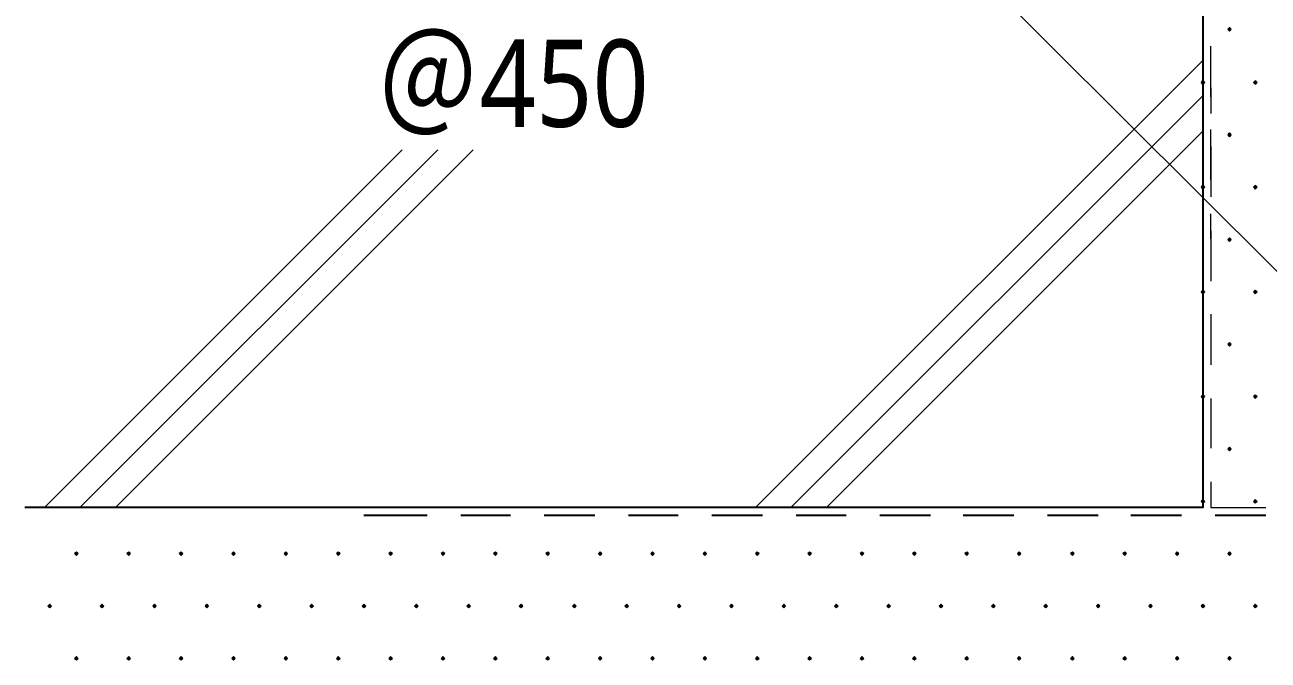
# Model space of a CAD drawing. Header units: millimetres. Extents: x 0 to 420, y 0 to 297.
# Drawn here: x 232.71 to 262.35, y 197.44 to 212.6 of the extents above; entities that cross this region are included whole.
import ezdxf
from ezdxf.enums import TextEntityAlignment as Align

# ---------------------------------------------------------------- set-up
doc = ezdxf.new("R2010")
doc.units = ezdxf.units.MM
doc.styles.add('kst32b', font='NotoSansJP-Variable.ttf')

msp = doc.modelspace()

# ---------------------------------------------------------------- hatches: boundary and pattern name
for points in [[(261.429, 212.534), (261.408, 212.513), (261.387, 212.492), (261.408, 212.471), (261.429, 212.45), (261.451, 212.471), (261.472, 212.492), (261.451, 212.513), (261.429, 212.534)], [(260.795, 211.264), (260.773, 211.243), (260.752, 211.222), (260.773, 211.201), (260.795, 211.18), (260.816, 211.201), (260.837, 211.222), (260.816, 211.243), (260.795, 211.264)], [(262.043, 211.264), (262.022, 211.243), (262.001, 211.222), (262.022, 211.201), (262.043, 211.18), (262.064, 211.201), (262.086, 211.222), (262.064, 211.243), (262.043, 211.264)], [(261.429, 210.016), (261.408, 209.995), (261.387, 209.973), (261.408, 209.952), (261.429, 209.931), (261.451, 209.952), (261.472, 209.973), (261.451, 209.995), (261.429, 210.016)], [(260.795, 208.767), (260.773, 208.746), (260.752, 208.724), (260.773, 208.703), (260.795, 208.682), (260.816, 208.703), (260.837, 208.724), (260.816, 208.746), (260.795, 208.767)], [(262.043, 208.767), (262.022, 208.746), (262.001, 208.724), (262.022, 208.703), (262.043, 208.682), (262.064, 208.703), (262.086, 208.724), (262.064, 208.746), (262.043, 208.767)], [(261.429, 207.518), (261.408, 207.497), (261.387, 207.476), (261.408, 207.454), (261.429, 207.433), (261.451, 207.454), (261.472, 207.476), (261.451, 207.497), (261.429, 207.518)], [(260.795, 206.269), (260.773, 206.248), (260.752, 206.227), (260.773, 206.206), (260.795, 206.184), (260.816, 206.206), (260.837, 206.227), (260.816, 206.248), (260.795, 206.269)], [(262.043, 206.269), (262.022, 206.248), (262.001, 206.227), (262.022, 206.206), (262.043, 206.184), (262.064, 206.206), (262.086, 206.227), (262.064, 206.248), (262.043, 206.269)], [(261.429, 205.02), (261.408, 204.999), (261.387, 204.978), (261.408, 204.957), (261.429, 204.936), (261.451, 204.957), (261.472, 204.978), (261.451, 204.999), (261.429, 205.02)], [(260.795, 203.771), (260.773, 203.75), (260.752, 203.729), (260.773, 203.708), (260.795, 203.687), (260.816, 203.708), (260.837, 203.729), (260.816, 203.75), (260.795, 203.771)], [(262.043, 203.771), (262.022, 203.75), (262.001, 203.729), (262.022, 203.708), (262.043, 203.687), (262.064, 203.708), (262.086, 203.729), (262.064, 203.75), (262.043, 203.771)], [(261.429, 202.523), (261.408, 202.501), (261.387, 202.48), (261.408, 202.459), (261.429, 202.438), (261.451, 202.459), (261.472, 202.48), (261.451, 202.501), (261.429, 202.523)], [(260.795, 201.274), (260.773, 201.253), (260.752, 201.231), (260.773, 201.21), (260.795, 201.189), (260.816, 201.21), (260.837, 201.231), (260.816, 201.253), (260.795, 201.274)], [(262.043, 201.274), (262.022, 201.253), (262.001, 201.231), (262.022, 201.21), (262.043, 201.189), (262.064, 201.21), (262.086, 201.231), (262.064, 201.253), (262.043, 201.274)], [(233.934, 200.025), (233.913, 200.004), (233.892, 199.983), (233.913, 199.962), (233.934, 199.94), (233.955, 199.962), (233.976, 199.983), (233.955, 200.004), (233.934, 200.025)], [(235.183, 200.025), (235.162, 200.004), (235.141, 199.983), (235.162, 199.962), (235.183, 199.94), (235.204, 199.962), (235.225, 199.983), (235.204, 200.004), (235.183, 200.025)], [(236.432, 200.025), (236.411, 200.004), (236.389, 199.983), (236.411, 199.962), (236.432, 199.94), (236.453, 199.962), (236.474, 199.983), (236.453, 200.004), (236.432, 200.025)], [(237.68, 200.025), (237.659, 200.004), (237.638, 199.983), (237.659, 199.962), (237.68, 199.94), (237.702, 199.962), (237.723, 199.983), (237.702, 200.004), (237.68, 200.025)], [(238.929, 200.025), (238.908, 200.004), (238.887, 199.983), (238.908, 199.962), (238.929, 199.94), (238.951, 199.962), (238.972, 199.983), (238.951, 200.004), (238.929, 200.025)], [(240.178, 200.025), (240.157, 200.004), (240.136, 199.983), (240.157, 199.962), (240.178, 199.94), (240.199, 199.962), (240.221, 199.983), (240.199, 200.004), (240.178, 200.025)], [(241.427, 200.025), (241.406, 200.004), (241.385, 199.983), (241.406, 199.962), (241.427, 199.94), (241.448, 199.962), (241.469, 199.983), (241.448, 200.004), (241.427, 200.025)], [(242.676, 200.025), (242.655, 200.004), (242.634, 199.983), (242.655, 199.962), (242.676, 199.94), (242.697, 199.962), (242.718, 199.983), (242.697, 200.004), (242.676, 200.025)], [(243.925, 200.025), (243.904, 200.004), (243.882, 199.983), (243.904, 199.962), (243.925, 199.94), (243.946, 199.962), (243.967, 199.983), (243.946, 200.004), (243.925, 200.025)], [(245.173, 200.025), (245.152, 200.004), (245.131, 199.983), (245.152, 199.962), (245.173, 199.94), (245.195, 199.962), (245.216, 199.983), (245.195, 200.004), (245.173, 200.025)], [(246.422, 200.025), (246.401, 200.004), (246.38, 199.983), (246.401, 199.962), (246.422, 199.94), (246.444, 199.962), (246.465, 199.983), (246.444, 200.004), (246.422, 200.025)], [(247.671, 200.025), (247.65, 200.004), (247.629, 199.983), (247.65, 199.962), (247.671, 199.94), (247.692, 199.962), (247.714, 199.983), (247.692, 200.004), (247.671, 200.025)], [(248.92, 200.025), (248.899, 200.004), (248.878, 199.983), (248.899, 199.962), (248.92, 199.94), (248.941, 199.962), (248.962, 199.983), (248.941, 200.004), (248.92, 200.025)], [(250.169, 200.025), (250.148, 200.004), (250.127, 199.983), (250.148, 199.962), (250.169, 199.94), (250.19, 199.962), (250.211, 199.983), (250.19, 200.004), (250.169, 200.025)], [(251.418, 200.025), (251.396, 200.004), (251.375, 199.983), (251.396, 199.962), (251.418, 199.94), (251.439, 199.962), (251.46, 199.983), (251.439, 200.004), (251.418, 200.025)], [(252.666, 200.025), (252.645, 200.004), (252.624, 199.983), (252.645, 199.962), (252.666, 199.94), (252.688, 199.962), (252.709, 199.983), (252.688, 200.004), (252.666, 200.025)], [(253.915, 200.025), (253.894, 200.004), (253.873, 199.983), (253.894, 199.962), (253.915, 199.94), (253.937, 199.962), (253.958, 199.983), (253.937, 200.004), (253.915, 200.025)], [(255.164, 200.025), (255.143, 200.004), (255.122, 199.983), (255.143, 199.962), (255.164, 199.94), (255.185, 199.962), (255.207, 199.983), (255.185, 200.004), (255.164, 200.025)], [(256.413, 200.025), (256.392, 200.004), (256.371, 199.983), (256.392, 199.962), (256.413, 199.94), (256.434, 199.962), (256.455, 199.983), (256.434, 200.004), (256.413, 200.025)], [(257.683, 200.025), (257.662, 200.004), (257.641, 199.983), (257.662, 199.962), (257.683, 199.94), (257.704, 199.962), (257.725, 199.983), (257.704, 200.004), (257.683, 200.025)], [(258.932, 200.025), (258.911, 200.004), (258.889, 199.983), (258.911, 199.962), (258.932, 199.94), (258.953, 199.962), (258.974, 199.983), (258.953, 200.004), (258.932, 200.025)], [(260.181, 200.025), (260.16, 200.004), (260.138, 199.983), (260.16, 199.962), (260.181, 199.94), (260.202, 199.962), (260.223, 199.983), (260.202, 200.004), (260.181, 200.025)], [(261.429, 200.025), (261.408, 200.004), (261.387, 199.983), (261.408, 199.962), (261.429, 199.94), (261.451, 199.962), (261.472, 199.983), (261.451, 200.004), (261.429, 200.025)], [(233.299, 198.776), (233.278, 198.755), (233.257, 198.734), (233.278, 198.713), (233.299, 198.691), (233.32, 198.713), (233.341, 198.734), (233.32, 198.755), (233.299, 198.776)], [(234.548, 198.776), (234.527, 198.755), (234.505, 198.734), (234.527, 198.713), (234.548, 198.691), (234.569, 198.713), (234.59, 198.734), (234.569, 198.755), (234.548, 198.776)], [(235.797, 198.776), (235.776, 198.755), (235.754, 198.734), (235.776, 198.713), (235.797, 198.691), (235.818, 198.713), (235.839, 198.734), (235.818, 198.755), (235.797, 198.776)], [(237.046, 198.776), (237.024, 198.755), (237.003, 198.734), (237.024, 198.713), (237.046, 198.691), (237.067, 198.713), (237.088, 198.734), (237.067, 198.755), (237.046, 198.776)], [(238.294, 198.776), (238.273, 198.755), (238.252, 198.734), (238.273, 198.713), (238.294, 198.691), (238.316, 198.713), (238.337, 198.734), (238.316, 198.755), (238.294, 198.776)], [(239.543, 198.776), (239.522, 198.755), (239.501, 198.734), (239.522, 198.713), (239.543, 198.691), (239.564, 198.713), (239.586, 198.734), (239.564, 198.755), (239.543, 198.776)], [(240.792, 198.776), (240.771, 198.755), (240.75, 198.734), (240.771, 198.713), (240.792, 198.691), (240.813, 198.713), (240.834, 198.734), (240.813, 198.755), (240.792, 198.776)], [(242.041, 198.776), (242.02, 198.755), (241.998, 198.734), (242.02, 198.713), (242.041, 198.691), (242.062, 198.713), (242.083, 198.734), (242.062, 198.755), (242.041, 198.776)], [(243.29, 198.776), (243.269, 198.755), (243.247, 198.734), (243.269, 198.713), (243.29, 198.691), (243.311, 198.713), (243.332, 198.734), (243.311, 198.755), (243.29, 198.776)], [(244.539, 198.776), (244.517, 198.755), (244.496, 198.734), (244.517, 198.713), (244.539, 198.691), (244.56, 198.713), (244.581, 198.734), (244.56, 198.755), (244.539, 198.776)], [(245.809, 198.776), (245.787, 198.755), (245.766, 198.734), (245.787, 198.713), (245.809, 198.691), (245.83, 198.713), (245.851, 198.734), (245.83, 198.755), (245.809, 198.776)], [(247.057, 198.776), (247.036, 198.755), (247.015, 198.734), (247.036, 198.713), (247.057, 198.691), (247.079, 198.713), (247.1, 198.734), (247.079, 198.755), (247.057, 198.776)], [(248.306, 198.776), (248.285, 198.755), (248.264, 198.734), (248.285, 198.713), (248.306, 198.691), (248.327, 198.713), (248.348, 198.734), (248.327, 198.755), (248.306, 198.776)], [(249.555, 198.776), (249.534, 198.755), (249.513, 198.734), (249.534, 198.713), (249.555, 198.691), (249.576, 198.713), (249.597, 198.734), (249.576, 198.755), (249.555, 198.776)], [(250.804, 198.776), (250.783, 198.755), (250.762, 198.734), (250.783, 198.713), (250.804, 198.691), (250.825, 198.713), (250.846, 198.734), (250.825, 198.755), (250.804, 198.776)], [(252.053, 198.776), (252.032, 198.755), (252.01, 198.734), (252.032, 198.713), (252.053, 198.691), (252.074, 198.713), (252.095, 198.734), (252.074, 198.755), (252.053, 198.776)], [(253.302, 198.776), (253.28, 198.755), (253.259, 198.734), (253.28, 198.713), (253.302, 198.691), (253.323, 198.713), (253.344, 198.734), (253.323, 198.755), (253.302, 198.776)], [(254.55, 198.776), (254.529, 198.755), (254.508, 198.734), (254.529, 198.713), (254.55, 198.691), (254.571, 198.713), (254.593, 198.734), (254.571, 198.755), (254.55, 198.776)], [(255.799, 198.776), (255.778, 198.755), (255.757, 198.734), (255.778, 198.713), (255.799, 198.691), (255.82, 198.713), (255.841, 198.734), (255.82, 198.755), (255.799, 198.776)], [(257.048, 198.776), (257.027, 198.755), (257.006, 198.734), (257.027, 198.713), (257.048, 198.691), (257.069, 198.713), (257.09, 198.734), (257.069, 198.755), (257.048, 198.776)], [(258.297, 198.776), (258.276, 198.755), (258.254, 198.734), (258.276, 198.713), (258.297, 198.691), (258.318, 198.713), (258.339, 198.734), (258.318, 198.755), (258.297, 198.776)], [(259.546, 198.776), (259.525, 198.755), (259.503, 198.734), (259.525, 198.713), (259.546, 198.691), (259.567, 198.713), (259.588, 198.734), (259.567, 198.755), (259.546, 198.776)], [(260.795, 198.776), (260.773, 198.755), (260.752, 198.734), (260.773, 198.713), (260.795, 198.691), (260.816, 198.713), (260.837, 198.734), (260.816, 198.755), (260.795, 198.776)], [(262.043, 198.776), (262.022, 198.755), (262.001, 198.734), (262.022, 198.713), (262.043, 198.691), (262.064, 198.713), (262.086, 198.734), (262.064, 198.755), (262.043, 198.776)], [(233.934, 197.527), (233.913, 197.506), (233.892, 197.485), (233.913, 197.464), (233.934, 197.443), (233.955, 197.464), (233.976, 197.485), (233.955, 197.506), (233.934, 197.527)], [(235.183, 197.527), (235.162, 197.506), (235.141, 197.485), (235.162, 197.464), (235.183, 197.443), (235.204, 197.464), (235.225, 197.485), (235.204, 197.506), (235.183, 197.527)], [(236.432, 197.527), (236.411, 197.506), (236.389, 197.485), (236.411, 197.464), (236.432, 197.443), (236.453, 197.464), (236.474, 197.485), (236.453, 197.506), (236.432, 197.527)], [(237.68, 197.527), (237.659, 197.506), (237.638, 197.485), (237.659, 197.464), (237.68, 197.443), (237.702, 197.464), (237.723, 197.485), (237.702, 197.506), (237.68, 197.527)], [(238.929, 197.527), (238.908, 197.506), (238.887, 197.485), (238.908, 197.464), (238.929, 197.443), (238.951, 197.464), (238.972, 197.485), (238.951, 197.506), (238.929, 197.527)], [(240.178, 197.527), (240.157, 197.506), (240.136, 197.485), (240.157, 197.464), (240.178, 197.443), (240.199, 197.464), (240.221, 197.485), (240.199, 197.506), (240.178, 197.527)], [(241.427, 197.527), (241.406, 197.506), (241.385, 197.485), (241.406, 197.464), (241.427, 197.443), (241.448, 197.464), (241.469, 197.485), (241.448, 197.506), (241.427, 197.527)], [(242.676, 197.527), (242.655, 197.506), (242.634, 197.485), (242.655, 197.464), (242.676, 197.443), (242.697, 197.464), (242.718, 197.485), (242.697, 197.506), (242.676, 197.527)], [(243.925, 197.527), (243.904, 197.506), (243.882, 197.485), (243.904, 197.464), (243.925, 197.443), (243.946, 197.464), (243.967, 197.485), (243.946, 197.506), (243.925, 197.527)], [(245.173, 197.527), (245.152, 197.506), (245.131, 197.485), (245.152, 197.464), (245.173, 197.443), (245.195, 197.464), (245.216, 197.485), (245.195, 197.506), (245.173, 197.527)], [(246.422, 197.527), (246.401, 197.506), (246.38, 197.485), (246.401, 197.464), (246.422, 197.443), (246.444, 197.464), (246.465, 197.485), (246.444, 197.506), (246.422, 197.527)], [(247.671, 197.527), (247.65, 197.506), (247.629, 197.485), (247.65, 197.464), (247.671, 197.443), (247.692, 197.464), (247.714, 197.485), (247.692, 197.506), (247.671, 197.527)], [(248.92, 197.527), (248.899, 197.506), (248.878, 197.485), (248.899, 197.464), (248.92, 197.443), (248.941, 197.464), (248.962, 197.485), (248.941, 197.506), (248.92, 197.527)], [(250.169, 197.527), (250.148, 197.506), (250.127, 197.485), (250.148, 197.464), (250.169, 197.443), (250.19, 197.464), (250.211, 197.485), (250.19, 197.506), (250.169, 197.527)], [(251.418, 197.527), (251.396, 197.506), (251.375, 197.485), (251.396, 197.464), (251.418, 197.443), (251.439, 197.464), (251.46, 197.485), (251.439, 197.506), (251.418, 197.527)], [(252.666, 197.527), (252.645, 197.506), (252.624, 197.485), (252.645, 197.464), (252.666, 197.443), (252.688, 197.464), (252.709, 197.485), (252.688, 197.506), (252.666, 197.527)], [(253.915, 197.527), (253.894, 197.506), (253.873, 197.485), (253.894, 197.464), (253.915, 197.443), (253.937, 197.464), (253.958, 197.485), (253.937, 197.506), (253.915, 197.527)], [(255.164, 197.527), (255.143, 197.506), (255.122, 197.485), (255.143, 197.464), (255.164, 197.443), (255.185, 197.464), (255.207, 197.485), (255.185, 197.506), (255.164, 197.527)], [(256.413, 197.527), (256.392, 197.506), (256.371, 197.485), (256.392, 197.464), (256.413, 197.443), (256.434, 197.464), (256.455, 197.485), (256.434, 197.506), (256.413, 197.527)], [(257.683, 197.527), (257.662, 197.506), (257.641, 197.485), (257.662, 197.464), (257.683, 197.443), (257.704, 197.464), (257.725, 197.485), (257.704, 197.506), (257.683, 197.527)], [(258.932, 197.527), (258.911, 197.506), (258.889, 197.485), (258.911, 197.464), (258.932, 197.443), (258.953, 197.464), (258.974, 197.485), (258.953, 197.506), (258.932, 197.527)], [(260.181, 197.527), (260.16, 197.506), (260.138, 197.485), (260.16, 197.464), (260.181, 197.443), (260.202, 197.464), (260.223, 197.485), (260.202, 197.506), (260.181, 197.527)], [(261.429, 197.527), (261.408, 197.506), (261.387, 197.485), (261.408, 197.464), (261.429, 197.443), (261.451, 197.464), (261.472, 197.485), (261.451, 197.506), (261.429, 197.527)]]:
    msp.add_hatch(color=7).paths.add_polyline_path(points)

# ---------------------------------------------------------------- linework, layer by layer
at = {"lineweight": 25}
for points in [[(260.795, 221.488), (260.795, 201.083), (232.706, 201.083)], [(242.295, 200.893), (240.792, 200.893)], [(244.285, 200.893), (243.099, 200.893)], [(246.295, 200.893), (245.089, 200.893)], [(248.285, 200.893), (247.1, 200.893)], [(250.296, 200.893), (249.089, 200.893)], [(252.286, 200.893), (251.1, 200.893)], [(254.296, 200.893), (253.09, 200.893)], [(256.286, 200.893), (255.079, 200.893)], [(258.297, 200.893), (257.09, 200.893)], [(260.287, 200.893), (259.08, 200.893)], [(262.297, 200.893), (261.091, 200.893)]]:
    msp.add_lwpolyline(points, dxfattribs=at)
at = {"lineweight": 13}
for points in [[(264.308, 204.978), (255.312, 213.953)], [(260.985, 210.883), (260.985, 212.09)], [(260.795, 211.751), (250.127, 201.083)], [(260.985, 211.095), (260.985, 210.481)], [(260.795, 210.905), (250.973, 201.083)], [(260.795, 210.058), (251.82, 201.083)], [(260.985, 208.894), (260.985, 210.1)], [(241.702, 209.613), (233.172, 201.083)], [(242.549, 209.613), (234.019, 201.083)], [(243.396, 209.613), (234.865, 201.083)], [(260.985, 209.698), (260.985, 208.492)], [(260.985, 207.497), (260.985, 208.089)], [(260.985, 207.687), (260.985, 206.481)], [(260.985, 205.698), (260.985, 204.491)], [(260.985, 203.687), (260.985, 202.501)], [(260.985, 201.697), (260.985, 201.083)], [(260.985, 201.083), (262.297, 201.083)]]:
    msp.add_lwpolyline(points, dxfattribs=at)
at = {"lineweight": 0}
for points in [[(261.429, 212.534), (261.408, 212.513), (261.387, 212.492), (261.408, 212.471), (261.429, 212.45), (261.451, 212.471), (261.472, 212.492), (261.451, 212.513)], [(260.795, 211.264), (260.773, 211.243), (260.752, 211.222), (260.773, 211.201), (260.795, 211.18), (260.816, 211.201), (260.837, 211.222), (260.816, 211.243)], [(262.043, 211.264), (262.022, 211.243), (262.001, 211.222), (262.022, 211.201), (262.043, 211.18), (262.064, 211.201), (262.086, 211.222), (262.064, 211.243)], [(261.429, 210.016), (261.408, 209.995), (261.387, 209.973), (261.408, 209.952), (261.429, 209.931), (261.451, 209.952), (261.472, 209.973), (261.451, 209.995)], [(260.795, 208.767), (260.773, 208.746), (260.752, 208.724), (260.773, 208.703), (260.795, 208.682), (260.816, 208.703), (260.837, 208.724), (260.816, 208.746)], [(262.043, 208.767), (262.022, 208.746), (262.001, 208.724), (262.022, 208.703), (262.043, 208.682), (262.064, 208.703), (262.086, 208.724), (262.064, 208.746)], [(261.429, 207.518), (261.408, 207.497), (261.387, 207.476), (261.408, 207.454), (261.429, 207.433), (261.451, 207.454), (261.472, 207.476), (261.451, 207.497)], [(260.795, 206.269), (260.773, 206.248), (260.752, 206.227), (260.773, 206.206), (260.795, 206.184), (260.816, 206.206), (260.837, 206.227), (260.816, 206.248)], [(262.043, 206.269), (262.022, 206.248), (262.001, 206.227), (262.022, 206.206), (262.043, 206.184), (262.064, 206.206), (262.086, 206.227), (262.064, 206.248)], [(261.429, 205.02), (261.408, 204.999), (261.387, 204.978), (261.408, 204.957), (261.429, 204.936), (261.451, 204.957), (261.472, 204.978), (261.451, 204.999)], [(260.795, 203.771), (260.773, 203.75), (260.752, 203.729), (260.773, 203.708), (260.795, 203.687), (260.816, 203.708), (260.837, 203.729), (260.816, 203.75)], [(262.043, 203.771), (262.022, 203.75), (262.001, 203.729), (262.022, 203.708), (262.043, 203.687), (262.064, 203.708), (262.086, 203.729), (262.064, 203.75)], [(261.429, 202.523), (261.408, 202.501), (261.387, 202.48), (261.408, 202.459), (261.429, 202.438), (261.451, 202.459), (261.472, 202.48), (261.451, 202.501)], [(260.795, 201.274), (260.773, 201.253), (260.752, 201.231), (260.773, 201.21), (260.795, 201.189), (260.816, 201.21), (260.837, 201.231), (260.816, 201.253)], [(262.043, 201.274), (262.022, 201.253), (262.001, 201.231), (262.022, 201.21), (262.043, 201.189), (262.064, 201.21), (262.086, 201.231), (262.064, 201.253)], [(233.934, 200.025), (233.913, 200.004), (233.892, 199.983), (233.913, 199.962), (233.934, 199.94), (233.955, 199.962), (233.976, 199.983), (233.955, 200.004)], [(235.183, 200.025), (235.162, 200.004), (235.141, 199.983), (235.162, 199.962), (235.183, 199.94), (235.204, 199.962), (235.225, 199.983), (235.204, 200.004)], [(236.432, 200.025), (236.411, 200.004), (236.389, 199.983), (236.411, 199.962), (236.432, 199.94), (236.453, 199.962), (236.474, 199.983), (236.453, 200.004)], [(237.68, 200.025), (237.659, 200.004), (237.638, 199.983), (237.659, 199.962), (237.68, 199.94), (237.702, 199.962), (237.723, 199.983), (237.702, 200.004)], [(238.929, 200.025), (238.908, 200.004), (238.887, 199.983), (238.908, 199.962), (238.929, 199.94), (238.951, 199.962), (238.972, 199.983), (238.951, 200.004)], [(240.178, 200.025), (240.157, 200.004), (240.136, 199.983), (240.157, 199.962), (240.178, 199.94), (240.199, 199.962), (240.221, 199.983), (240.199, 200.004)], [(241.427, 200.025), (241.406, 200.004), (241.385, 199.983), (241.406, 199.962), (241.427, 199.94), (241.448, 199.962), (241.469, 199.983), (241.448, 200.004)], [(242.676, 200.025), (242.655, 200.004), (242.634, 199.983), (242.655, 199.962), (242.676, 199.94), (242.697, 199.962), (242.718, 199.983), (242.697, 200.004)], [(243.925, 200.025), (243.904, 200.004), (243.882, 199.983), (243.904, 199.962), (243.925, 199.94), (243.946, 199.962), (243.967, 199.983), (243.946, 200.004)], [(245.173, 200.025), (245.152, 200.004), (245.131, 199.983), (245.152, 199.962), (245.173, 199.94), (245.195, 199.962), (245.216, 199.983), (245.195, 200.004)], [(246.422, 200.025), (246.401, 200.004), (246.38, 199.983), (246.401, 199.962), (246.422, 199.94), (246.444, 199.962), (246.465, 199.983), (246.444, 200.004)], [(247.671, 200.025), (247.65, 200.004), (247.629, 199.983), (247.65, 199.962), (247.671, 199.94), (247.692, 199.962), (247.714, 199.983), (247.692, 200.004)], [(248.92, 200.025), (248.899, 200.004), (248.878, 199.983), (248.899, 199.962), (248.92, 199.94), (248.941, 199.962), (248.962, 199.983), (248.941, 200.004)], [(250.169, 200.025), (250.148, 200.004), (250.127, 199.983), (250.148, 199.962), (250.169, 199.94), (250.19, 199.962), (250.211, 199.983), (250.19, 200.004)], [(251.418, 200.025), (251.396, 200.004), (251.375, 199.983), (251.396, 199.962), (251.418, 199.94), (251.439, 199.962), (251.46, 199.983), (251.439, 200.004)], [(252.666, 200.025), (252.645, 200.004), (252.624, 199.983), (252.645, 199.962), (252.666, 199.94), (252.688, 199.962), (252.709, 199.983), (252.688, 200.004)], [(253.915, 200.025), (253.894, 200.004), (253.873, 199.983), (253.894, 199.962), (253.915, 199.94), (253.937, 199.962), (253.958, 199.983), (253.937, 200.004)], [(255.164, 200.025), (255.143, 200.004), (255.122, 199.983), (255.143, 199.962), (255.164, 199.94), (255.185, 199.962), (255.207, 199.983), (255.185, 200.004)], [(256.413, 200.025), (256.392, 200.004), (256.371, 199.983), (256.392, 199.962), (256.413, 199.94), (256.434, 199.962), (256.455, 199.983), (256.434, 200.004)], [(257.683, 200.025), (257.662, 200.004), (257.641, 199.983), (257.662, 199.962), (257.683, 199.94), (257.704, 199.962), (257.725, 199.983), (257.704, 200.004)], [(258.932, 200.025), (258.911, 200.004), (258.889, 199.983), (258.911, 199.962), (258.932, 199.94), (258.953, 199.962), (258.974, 199.983), (258.953, 200.004)], [(260.181, 200.025), (260.16, 200.004), (260.138, 199.983), (260.16, 199.962), (260.181, 199.94), (260.202, 199.962), (260.223, 199.983), (260.202, 200.004)], [(261.429, 200.025), (261.408, 200.004), (261.387, 199.983), (261.408, 199.962), (261.429, 199.94), (261.451, 199.962), (261.472, 199.983), (261.451, 200.004)], [(233.299, 198.776), (233.278, 198.755), (233.257, 198.734), (233.278, 198.713), (233.299, 198.691), (233.32, 198.713), (233.341, 198.734), (233.32, 198.755)], [(234.548, 198.776), (234.527, 198.755), (234.505, 198.734), (234.527, 198.713), (234.548, 198.691), (234.569, 198.713), (234.59, 198.734), (234.569, 198.755)], [(235.797, 198.776), (235.776, 198.755), (235.754, 198.734), (235.776, 198.713), (235.797, 198.691), (235.818, 198.713), (235.839, 198.734), (235.818, 198.755)], [(237.046, 198.776), (237.024, 198.755), (237.003, 198.734), (237.024, 198.713), (237.046, 198.691), (237.067, 198.713), (237.088, 198.734), (237.067, 198.755)], [(238.294, 198.776), (238.273, 198.755), (238.252, 198.734), (238.273, 198.713), (238.294, 198.691), (238.316, 198.713), (238.337, 198.734), (238.316, 198.755)], [(239.543, 198.776), (239.522, 198.755), (239.501, 198.734), (239.522, 198.713), (239.543, 198.691), (239.564, 198.713), (239.586, 198.734), (239.564, 198.755)], [(240.792, 198.776), (240.771, 198.755), (240.75, 198.734), (240.771, 198.713), (240.792, 198.691), (240.813, 198.713), (240.834, 198.734), (240.813, 198.755)], [(242.041, 198.776), (242.02, 198.755), (241.998, 198.734), (242.02, 198.713), (242.041, 198.691), (242.062, 198.713), (242.083, 198.734), (242.062, 198.755)], [(243.29, 198.776), (243.269, 198.755), (243.247, 198.734), (243.269, 198.713), (243.29, 198.691), (243.311, 198.713), (243.332, 198.734), (243.311, 198.755)], [(244.539, 198.776), (244.517, 198.755), (244.496, 198.734), (244.517, 198.713), (244.539, 198.691), (244.56, 198.713), (244.581, 198.734), (244.56, 198.755)], [(245.809, 198.776), (245.787, 198.755), (245.766, 198.734), (245.787, 198.713), (245.809, 198.691), (245.83, 198.713), (245.851, 198.734), (245.83, 198.755)], [(247.057, 198.776), (247.036, 198.755), (247.015, 198.734), (247.036, 198.713), (247.057, 198.691), (247.079, 198.713), (247.1, 198.734), (247.079, 198.755)], [(248.306, 198.776), (248.285, 198.755), (248.264, 198.734), (248.285, 198.713), (248.306, 198.691), (248.327, 198.713), (248.348, 198.734), (248.327, 198.755)], [(249.555, 198.776), (249.534, 198.755), (249.513, 198.734), (249.534, 198.713), (249.555, 198.691), (249.576, 198.713), (249.597, 198.734), (249.576, 198.755)], [(250.804, 198.776), (250.783, 198.755), (250.762, 198.734), (250.783, 198.713), (250.804, 198.691), (250.825, 198.713), (250.846, 198.734), (250.825, 198.755)], [(252.053, 198.776), (252.032, 198.755), (252.01, 198.734), (252.032, 198.713), (252.053, 198.691), (252.074, 198.713), (252.095, 198.734), (252.074, 198.755)], [(253.302, 198.776), (253.28, 198.755), (253.259, 198.734), (253.28, 198.713), (253.302, 198.691), (253.323, 198.713), (253.344, 198.734), (253.323, 198.755)], [(254.55, 198.776), (254.529, 198.755), (254.508, 198.734), (254.529, 198.713), (254.55, 198.691), (254.571, 198.713), (254.593, 198.734), (254.571, 198.755)], [(255.799, 198.776), (255.778, 198.755), (255.757, 198.734), (255.778, 198.713), (255.799, 198.691), (255.82, 198.713), (255.841, 198.734), (255.82, 198.755)], [(257.048, 198.776), (257.027, 198.755), (257.006, 198.734), (257.027, 198.713), (257.048, 198.691), (257.069, 198.713), (257.09, 198.734), (257.069, 198.755)], [(258.297, 198.776), (258.276, 198.755), (258.254, 198.734), (258.276, 198.713), (258.297, 198.691), (258.318, 198.713), (258.339, 198.734), (258.318, 198.755)], [(259.546, 198.776), (259.525, 198.755), (259.503, 198.734), (259.525, 198.713), (259.546, 198.691), (259.567, 198.713), (259.588, 198.734), (259.567, 198.755)], [(260.795, 198.776), (260.773, 198.755), (260.752, 198.734), (260.773, 198.713), (260.795, 198.691), (260.816, 198.713), (260.837, 198.734), (260.816, 198.755)], [(262.043, 198.776), (262.022, 198.755), (262.001, 198.734), (262.022, 198.713), (262.043, 198.691), (262.064, 198.713), (262.086, 198.734), (262.064, 198.755)], [(233.934, 197.527), (233.913, 197.506), (233.892, 197.485), (233.913, 197.464), (233.934, 197.443), (233.955, 197.464), (233.976, 197.485), (233.955, 197.506)], [(235.183, 197.527), (235.162, 197.506), (235.141, 197.485), (235.162, 197.464), (235.183, 197.443), (235.204, 197.464), (235.225, 197.485), (235.204, 197.506)], [(236.432, 197.527), (236.411, 197.506), (236.389, 197.485), (236.411, 197.464), (236.432, 197.443), (236.453, 197.464), (236.474, 197.485), (236.453, 197.506)], [(237.68, 197.527), (237.659, 197.506), (237.638, 197.485), (237.659, 197.464), (237.68, 197.443), (237.702, 197.464), (237.723, 197.485), (237.702, 197.506)], [(238.929, 197.527), (238.908, 197.506), (238.887, 197.485), (238.908, 197.464), (238.929, 197.443), (238.951, 197.464), (238.972, 197.485), (238.951, 197.506)], [(240.178, 197.527), (240.157, 197.506), (240.136, 197.485), (240.157, 197.464), (240.178, 197.443), (240.199, 197.464), (240.221, 197.485), (240.199, 197.506)], [(241.427, 197.527), (241.406, 197.506), (241.385, 197.485), (241.406, 197.464), (241.427, 197.443), (241.448, 197.464), (241.469, 197.485), (241.448, 197.506)], [(242.676, 197.527), (242.655, 197.506), (242.634, 197.485), (242.655, 197.464), (242.676, 197.443), (242.697, 197.464), (242.718, 197.485), (242.697, 197.506)], [(243.925, 197.527), (243.904, 197.506), (243.882, 197.485), (243.904, 197.464), (243.925, 197.443), (243.946, 197.464), (243.967, 197.485), (243.946, 197.506)], [(245.173, 197.527), (245.152, 197.506), (245.131, 197.485), (245.152, 197.464), (245.173, 197.443), (245.195, 197.464), (245.216, 197.485), (245.195, 197.506)], [(246.422, 197.527), (246.401, 197.506), (246.38, 197.485), (246.401, 197.464), (246.422, 197.443), (246.444, 197.464), (246.465, 197.485), (246.444, 197.506)], [(247.671, 197.527), (247.65, 197.506), (247.629, 197.485), (247.65, 197.464), (247.671, 197.443), (247.692, 197.464), (247.714, 197.485), (247.692, 197.506)], [(248.92, 197.527), (248.899, 197.506), (248.878, 197.485), (248.899, 197.464), (248.92, 197.443), (248.941, 197.464), (248.962, 197.485), (248.941, 197.506)], [(250.169, 197.527), (250.148, 197.506), (250.127, 197.485), (250.148, 197.464), (250.169, 197.443), (250.19, 197.464), (250.211, 197.485), (250.19, 197.506)], [(251.418, 197.527), (251.396, 197.506), (251.375, 197.485), (251.396, 197.464), (251.418, 197.443), (251.439, 197.464), (251.46, 197.485), (251.439, 197.506)], [(252.666, 197.527), (252.645, 197.506), (252.624, 197.485), (252.645, 197.464), (252.666, 197.443), (252.688, 197.464), (252.709, 197.485), (252.688, 197.506)], [(253.915, 197.527), (253.894, 197.506), (253.873, 197.485), (253.894, 197.464), (253.915, 197.443), (253.937, 197.464), (253.958, 197.485), (253.937, 197.506)], [(255.164, 197.527), (255.143, 197.506), (255.122, 197.485), (255.143, 197.464), (255.164, 197.443), (255.185, 197.464), (255.207, 197.485), (255.185, 197.506)], [(256.413, 197.527), (256.392, 197.506), (256.371, 197.485), (256.392, 197.464), (256.413, 197.443), (256.434, 197.464), (256.455, 197.485), (256.434, 197.506)], [(257.683, 197.527), (257.662, 197.506), (257.641, 197.485), (257.662, 197.464), (257.683, 197.443), (257.704, 197.464), (257.725, 197.485), (257.704, 197.506)], [(258.932, 197.527), (258.911, 197.506), (258.889, 197.485), (258.911, 197.464), (258.932, 197.443), (258.953, 197.464), (258.974, 197.485), (258.953, 197.506)], [(260.181, 197.527), (260.16, 197.506), (260.138, 197.485), (260.16, 197.464), (260.181, 197.443), (260.202, 197.464), (260.223, 197.485), (260.202, 197.506)], [(261.429, 197.527), (261.408, 197.506), (261.387, 197.485), (261.408, 197.464), (261.429, 197.443), (261.451, 197.464), (261.472, 197.485), (261.451, 197.506)]]:
    msp.add_lwpolyline(points, close=True, dxfattribs=at)

# ---------------------------------------------------------------- texts
at = {"style": 'kst32b'}
msp.add_text('＠450', height=2.0791, dxfattribs=at).set_placement((241.088, 210.164), (247.586, 210.164), align=Align.FIT)

doc.saveas('drawing.dxf')
